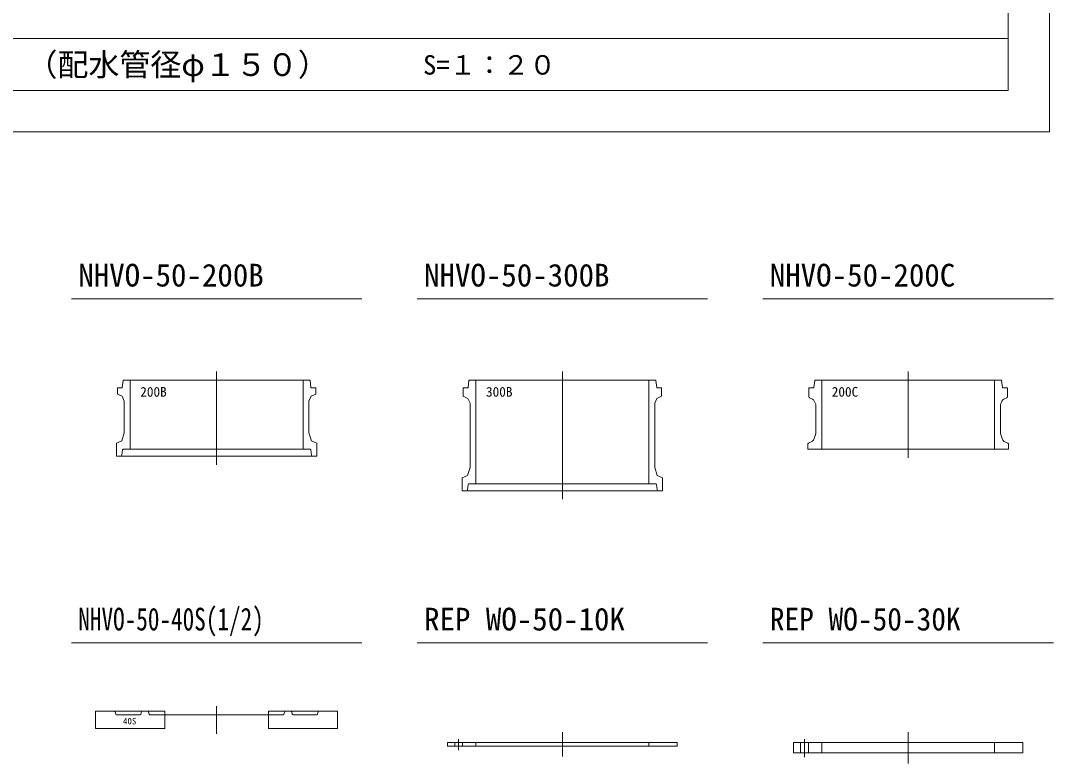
# Model space of a CAD drawing. Units: millimetres at full size, sheet at 1:20; details may follow other scales. Extents: x -5778 to 5792, y -3160 to 3160.
# Drawn here: x -1357 to 1630, y -2745 to -598 of the extents above; entities that cross this region are included whole.
import ezdxf
from ezdxf.enums import TextEntityAlignment as Align

# ---------------------------------------------------------------- set-up
doc = ezdxf.new("R2010")
doc.units = ezdxf.units.MM
doc.header["$LTSCALE"] = 20
for name, color, linetype, lineweight in [('0-7_TEMP01', 3, 'Continuous', 18), ('0-9_躯体', 7, 'Continuous', 9), ('0-C_図面標題', 3, 'Continuous', 18), ('0-D_図面枠', 3, 'Continuous', 18)]:
    doc.layers.add(name, color=color, linetype=linetype, lineweight=lineweight)
doc.layers.add('0-F_注釈', color=1, linetype='Continuous')
doc.styles.add('ＭＳ ゴシック', font='')
doc.styles.get('ＭＳ ゴシック').set_extended_font_data('MS Gothic')

msp = doc.modelspace()

# ---------------------------------------------------------------- linework, layer by layer
at = {"layer": '0-7_TEMP01'}
for p, q in [((-4321.03, -919.63), (1618.97, -919.63)), ((-790.24, -1611.96), (-790.24, -1881.95)), ((209.76, -1611.96), (209.76, -1981.95)), ((1209.76, -1611.96), (1209.76, -1861.96)), ((-790.24, -2579.89), (-790.24, -2659.88)), ((-940.24, -2604.89), (-640.24, -2604.89)), ((209.76, -2655.37), (209.76, -2725.37)), ((1209.76, -2655.37), (1209.76, -2745.37)), ((-90.24, -2675.36), (-90.24, -2707.28)), ((909.76, -2675.36), (909.76, -2727.28))]:
    msp.add_line(p, q, dxfattribs=at)
msp.add_lwpolyline([(-4321.03, 3160.37), (1618.97, 3160.37), (1618.97, -919.63)], dxfattribs=at)
at = {"layer": '0-9_躯体'}
for p, q in [((-1210.24, -1402.36), (-370.24, -1402.36)), ((-210.24, -1402.36), (629.76, -1402.36)), ((789.76, -1402.36), (1629.76, -1402.36)), ((-1063.01, -1658.21), (-1060.46, -1638.69)), ((-790.24, -1636.96), (-1058.49, -1636.96)), ((-1040.24, -1636.96), (-1040.24, -1836.96)), ((-790.24, -1636.96), (-522, -1636.96)), ((-540.24, -1636.96), (-540.24, -1836.96)), ((-517.46, -1658.21), (-520.01, -1638.69)), ((-63.01, -1658.21), (-60.47, -1638.69)), ((209.76, -1636.96), (-58.48, -1636.96)), ((-40.24, -1636.96), (-40.24, -1936.96)), ((209.76, -1636.96), (478, -1636.96)), ((459.76, -1636.96), (459.76, -1936.96)), ((482.54, -1658.21), (479.99, -1638.69)), ((936.99, -1658.21), (939.54, -1638.69)), ((1209.76, -1636.96), (941.51, -1636.96)), ((959.76, -1636.96), (959.76, -1836.96)), ((1209.76, -1636.96), (1478.01, -1636.96)), ((1459.76, -1636.96), (1459.76, -1836.96)), ((1482.54, -1658.21), (1479.99, -1638.69)), ((-1077.24, -1659.95), (-1077.24, -1677.95)), ((-1077.24, -1659.95), (-1065, -1659.95)), ((-503.24, -1659.95), (-515.48, -1659.95)), ((-503.24, -1659.95), (-503.24, -1677.95)), ((-77.24, -1659.95), (-77.24, -1683.95)), ((-77.24, -1659.95), (-65, -1659.95)), ((496.76, -1659.95), (484.52, -1659.95)), ((496.76, -1659.95), (496.76, -1683.95)), ((922.76, -1659.95), (922.76, -1685.97)), ((922.76, -1659.95), (935, -1659.95)), ((1496.76, -1659.95), (1484.52, -1659.95)), ((1496.76, -1659.95), (1496.76, -1685.97)), ((-1077.24, -1677.95), (-1063.24, -1683.95)), ((-1063.24, -1683.95), (-1057.24, -1697.95)), ((-1057.24, -1697.95), (-1057.24, -1789.96)), ((-523.24, -1697.95), (-523.24, -1789.96)), ((482.76, -1689.96), (476.76, -1703.95)), ((496.76, -1683.95), (482.76, -1689.96)), ((924.58, -1688.74), (933.08, -1692.38)), ((938.34, -1697.63), (941.95, -1706.07)), ((1481.18, -1697.63), (1477.57, -1706.07)), ((1494.95, -1688.74), (1486.44, -1692.38)), ((-57.24, -1703.95), (-57.24, -1889.96)), ((476.76, -1703.95), (476.76, -1889.96)), ((942.76, -1710), (942.76, -1788.46)), ((1476.76, -1710), (1476.76, -1788.46)), ((-516.24, -1812.95), (-523.24, -1789.96)), ((937.1, -1808.55), (942.33, -1791.38)), ((1482.42, -1808.55), (1477.2, -1791.38)), ((-1080.24, -1819.95), (-1080.24, -1856.95)), ((-500.24, -1819.95), (-516.24, -1812.95)), ((-500.24, -1819.95), (-500.24, -1856.95)), ((919.76, -1821.91), (919.76, -1836.96)), ((921.56, -1819.17), (931.54, -1814.8)), ((1497.96, -1819.17), (1487.98, -1814.8)), ((1499.76, -1821.91), (1499.76, -1836.96)), ((-1062.46, -1838.7), (-1064.41, -1854.33)), ((-1060.47, -1836.96), (-790.24, -1836.96)), ((-520, -1836.96), (-790.24, -1836.96)), ((-518.02, -1838.7), (-516.07, -1854.33)), ((919.76, -1836.96), (1209.76, -1836.96)), ((1499.76, -1836.96), (1209.76, -1836.96)), ((-790.24, -1856.95), (-1080.24, -1856.95)), ((-790.24, -1856.95), (-500.24, -1856.95)), ((-64.24, -1912.95), (-57.24, -1889.96)), ((483.76, -1912.95), (476.76, -1889.96)), ((-80.24, -1919.95), (-64.24, -1912.95)), ((-80.24, -1919.95), (-80.24, -1956.95)), ((-62.46, -1938.7), (-64.41, -1954.33)), ((-60.48, -1936.96), (209.76, -1936.96)), ((480, -1936.96), (209.76, -1936.96)), ((481.98, -1938.7), (483.93, -1954.33)), ((499.76, -1919.95), (483.76, -1912.95)), ((499.76, -1919.95), (499.76, -1956.95)), ((209.76, -1956.95), (-80.24, -1956.95)), ((209.76, -1956.95), (499.76, -1956.95)), ((-1210.24, -2396.95), (-370.24, -2396.95)), ((-210.24, -2396.95), (629.76, -2396.95)), ((789.76, -2396.95), (1629.76, -2396.95)), ((-940.24, -2594.88), (-1140.24, -2594.88)), ((-1140.24, -2594.88), (-1140.24, -2644.88)), ((-1083.55, -2596.49), (-1082.2, -2603.27)), ((-1009.15, -2603.27), (-1007.79, -2596.49)), ((-984.9, -2603.46), (-987.04, -2596.31)), ((-940.24, -2594.88), (-940.24, -2644.88)), ((-640.24, -2594.88), (-440.24, -2594.88)), ((-640.24, -2594.88), (-640.24, -2644.88)), ((-595.58, -2603.46), (-593.43, -2596.31)), ((-571.33, -2603.27), (-572.68, -2596.49)), ((-496.92, -2596.49), (-498.27, -2603.27)), ((-440.24, -2594.88), (-440.24, -2644.88)), ((-1080.24, -2604.89), (-1011.12, -2604.89)), ((-982.99, -2604.89), (-940.24, -2604.89)), ((-597.49, -2604.89), (-640.24, -2604.89)), ((-500.24, -2604.89), (-569.37, -2604.89)), ((-940.24, -2644.88), (-1140.24, -2644.88)), ((-640.24, -2644.88), (-440.24, -2644.88)), ((-122.24, -2685.37), (541.76, -2685.37)), ((-122.24, -2685.37), (-122.24, -2695.37)), ((-101.74, -2685.37), (-101.74, -2695.37)), ((-78.74, -2685.37), (-78.74, -2695.37)), ((-40.24, -2685.37), (-40.24, -2695.37)), ((459.76, -2685.37), (459.76, -2695.37)), ((541.76, -2685.37), (541.76, -2695.37)), ((877.76, -2685.37), (1541.76, -2685.37)), ((877.76, -2685.37), (877.76, -2715.37)), ((898.26, -2685.37), (898.26, -2715.37)), ((921.26, -2685.37), (921.26, -2715.37)), ((959.76, -2685.37), (959.76, -2715.37)), ((1459.76, -2685.37), (1459.76, -2715.37)), ((1541.76, -2685.37), (1541.76, -2715.37)), ((-122.24, -2695.37), (541.76, -2695.37)), ((877.76, -2715.37), (1541.76, -2715.37))]:
    msp.add_line(p, q, dxfattribs=at)
for points in [[(-503.24, -1677.95), (-517.24, -1683.95), (-523.24, -1697.95)], [(-77.24, -1683.95), (-63.24, -1689.96), (-57.24, -1703.95)], [(-1080.24, -1819.95), (-1064.24, -1812.95), (-1057.24, -1789.96)]]:
    msp.add_lwpolyline(points, dxfattribs=at)
for centre, radius, start, end in [((-1058.49, -1638.95), 2, 90, 172.569), ((-522, -1638.95), 2, 7.431, 90), ((-58.48, -1638.95), 2, 90, 172.569), ((478, -1638.95), 2, 7.431, 90), ((941.51, -1638.95), 2, 90, 172.569), ((1478.01, -1638.95), 2, 7.431, 90), ((-1065, -1657.95), 2, 270, 352.569), ((-515.48, -1657.95), 2, 187.431, 270), ((-65, -1657.95), 2, 270, 352.569), ((484.52, -1657.95), 2, 187.431, 270), ((935, -1657.95), 2, 270, 352.569), ((1484.52, -1657.95), 2, 187.431, 270), ((925.76, -1685.97), 3, 180, 246.801), ((929.14, -1701.57), 10, 23.199, 66.801), ((1490.38, -1701.57), 10, 113.199, 156.801), ((1493.76, -1685.97), 3, 293.199, 0), ((932.76, -1710), 10, 0, 23.199), ((1486.76, -1710), 10, 156.801, 180), ((932.76, -1788.46), 10, 343.072, 0), ((1486.76, -1788.46), 10, 180, 196.928), ((922.76, -1821.91), 3, 113.629, 180), ((927.54, -1805.64), 10, 293.629, 343.072), ((1491.98, -1805.64), 10, 196.928, 246.371), ((1496.76, -1821.91), 3, 0, 66.371), ((-1060.47, -1838.95), 2, 90, 172.876), ((-520, -1838.95), 2, 7.124, 90), ((-1067.38, -1853.95), 3, 270, 352.874), ((-513.09, -1853.95), 3, 187.126, 270), ((-60.48, -1938.95), 2, 90, 172.876), ((480, -1938.95), 2, 7.124, 90), ((-67.38, -1953.95), 3, 270, 352.874), ((486.91, -1953.95), 3, 187.126, 270), ((-1085.52, -2596.88), 2, 11.31, 90), ((-1005.84, -2596.88), 2, 90, 168.691), ((-988.97, -2596.88), 2, 16.7, 90), ((-591.51, -2596.88), 2, 90, 163.3), ((-574.64, -2596.88), 2, 11.309, 90), ((-494.96, -2596.88), 2, 90, 168.69), ((-1080.24, -2602.89), 2, 191.31, 270), ((-1011.12, -2602.89), 2, 270, 348.691), ((-982.99, -2602.89), 2, 196.7, 270), ((-597.49, -2602.89), 2, 270, 343.3), ((-569.37, -2602.89), 2, 191.309, 270), ((-500.24, -2602.89), 2, 270, 348.69)]:
    msp.add_arc(centre, radius, start, end, dxfattribs=at)
at = {"layer": '0-C_図面標題'}
msp.add_line((-4201.03, -649.63), (1498.97, -649.63), dxfattribs=at)
at = {"layer": '0-D_図面枠'}
msp.add_lwpolyline([(-4201.03, 3040.37), (1498.97, 3040.37), (1498.97, -799.63), (-4201.03, -799.63)], close=True, dxfattribs=at)

# ---------------------------------------------------------------- texts
at = {"layer": '0-9_躯体', "style": 'ＭＳ ゴシック'}
for s, p in [('NHVO-50-200B', (-1190.24, -1386.32)), ('NHVO-50-300B', (-190.24, -1386.32)), ('NHVO-50-200C', (809.76, -1386.32)), ('REP WO-50-10K', (-190.24, -2380.91))]:
    msp.add_text(s, height=65.69, dxfattribs=at).set_placement(p, align=Align.BOTTOM_LEFT)
for s, width, p in [('NHVO-50-40S(1/2)', 0.75, (-1190.24, -2380.91)), ('REP WO-50-30K', 0.95, (809.76, -2380.91))]:
    msp.add_text(s, height=65.69, dxfattribs=dict(at, width=width)).set_placement(p, align=Align.BOTTOM_LEFT)
at = {"layer": '0-C_図面標題', "style": 'ＭＳ ゴシック'}
for s, height, p in [('消\u3000火\u3000栓\u3000室\u3000標\u3000準\u3000図\u3000０４\u3000（配水管径φ１５０）', 65.69, (-2863.51, -777.49)), ('S=１：２０', 56.3, (-193.03, -770.71))]:
    msp.add_text(s, height=height, dxfattribs=at).set_placement(p, align=Align.BOTTOM_LEFT)
at = {"layer": '0-F_注釈', "style": 'ＭＳ ゴシック'}
for s, height, p in [('200B', 28.15, (-1011.18, -1693.58)), ('300B', 28.15, (-11.18, -1693.58)), ('200C', 28.15, (988.82, -1693.58)), ('40S', 18.77, (-1060.95, -2638.39))]:
    msp.add_text(s, height=height, dxfattribs=at).set_placement(p, align=Align.BOTTOM_LEFT)

doc.saveas('drawing.dxf')
